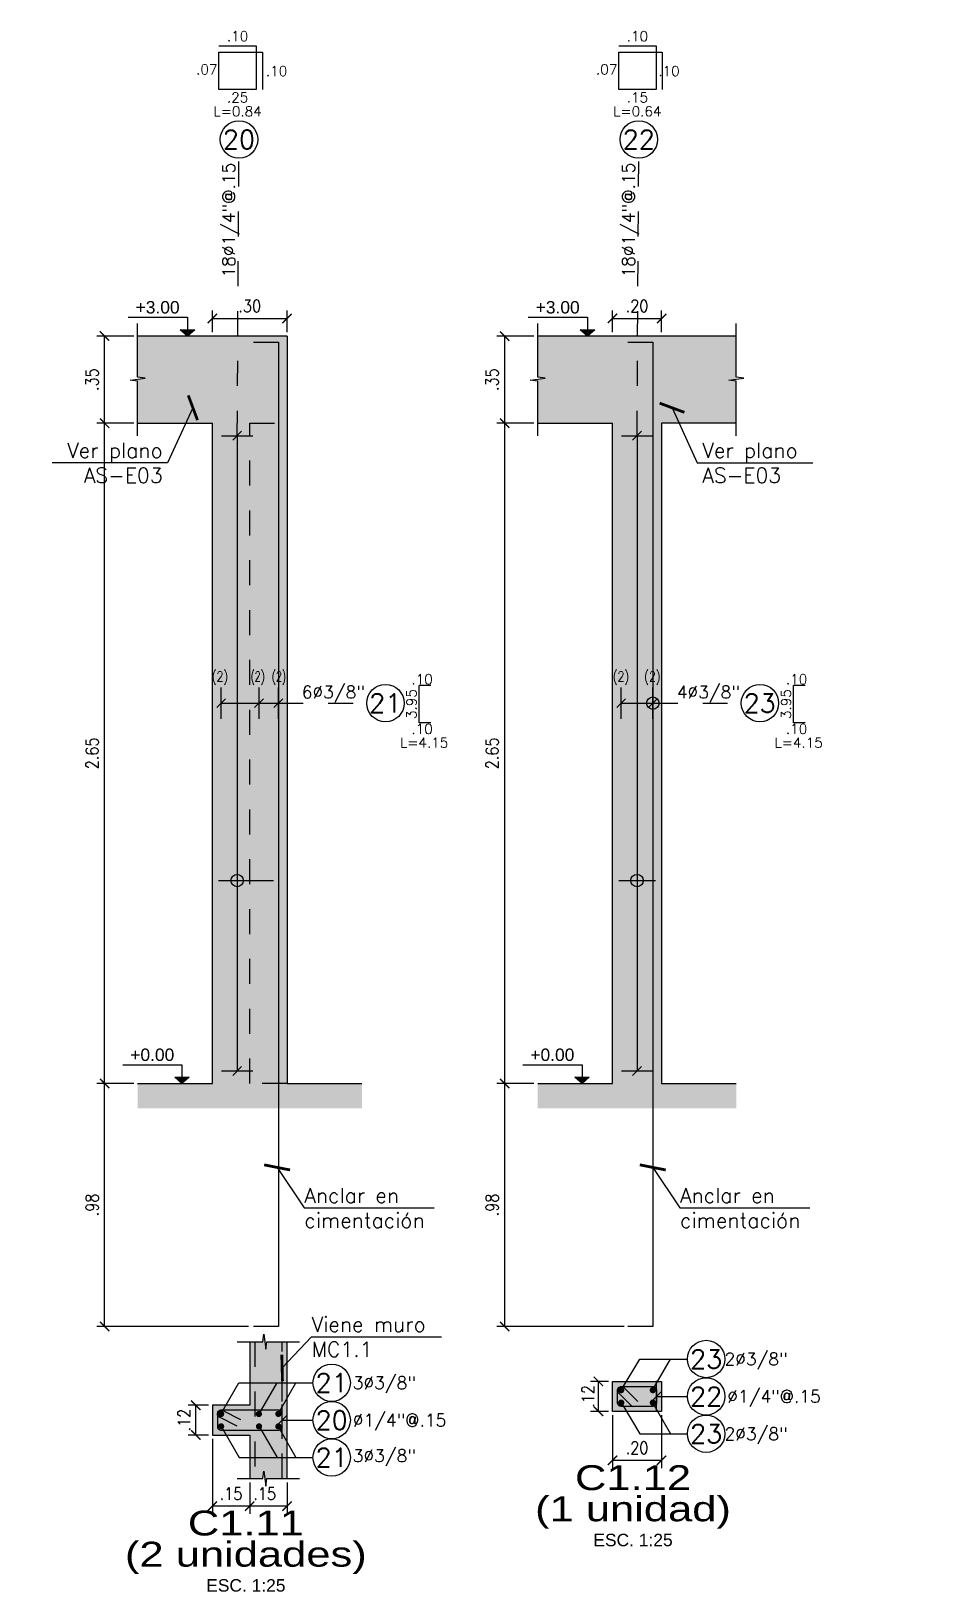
# Model space of a CAD drawing. Header units: millimetres. Extents: x -4.2 to 48.5, y -2.4 to 11.4.
# Drawn here: x 44.86 to 48.52, y 4.52 to 10.78 of the extents above; entities that cross this region are included whole.
import ezdxf
from ezdxf.enums import TextEntityAlignment as Align

# ---------------------------------------------------------------- set-up
doc = ezdxf.new("R2010")
doc.units = ezdxf.units.MM
doc.header["$LTSCALE"] = 0.05
doc.linetypes.add('DOT2', pattern=[3.175, 0, -3.175])
doc.linetypes.add('HIDDEN2', pattern=[4.7625, 3.175, -1.5875])
for name, color, linetype in [('ACHURADO', 1, 'Continuous'), ('ACOTADO', 2, 'Continuous'), ('CANT_INVIS', 2, 'HIDDEN2'), ('CONT_CORTE', 4, 'Continuous'), ('TEXTO_REFUERZO', 3, 'Continuous'), ('TITULOS', 1, 'Continuous'), ('TXT_IND', 2, 'Continuous')]:
    doc.layers.add(name, color=color, linetype=linetype)
doc.styles.add('ACOTAMIENTOS', font='romans.shx', dxfattribs={"width": 0.85})
doc.styles.add('ARIAL', font='arial.ttf')
doc.styles.get("Standard").update_dxf_attribs({"font": 'romans.shx'})
doc.dimstyles.new('ACOTA_25', dxfattribs={"dimscale": 0.025, "dimtxt": 2, "dimasz": 1.5, "dimexe": 1.25, "dimexo": 0.625, "dimgap": 1, "dimtad": 1, "dimzin": 4, "dimdsep": 46, "dimtxsty": 'ACOTAMIENTOS', "dimblk1": 'ARCHTICK', "dimblk2": 'ARCHTICK', "dimsah": 1, "dimcen": 1.5, "dimclrd": 1, "dimclre": 1, "dimclrt": 256, "dimadec": 0, "dimazin": 0, "dimtfac": 1, "dimtofl": 0, "dimtmove": 2, "dimatfit": 3, "dimldrblk": 'ARCHTICK', "dimfxl": 0, "dimtolj": 1, "dimtzin": 0, "dimarcsym": 0})

# ---------------------------------------------------------------- blocks, each defined once
blk = doc.blocks.new('_ARCHTICK')
at = {"color": 0, "linetype": 'ByBlock', "const_width": 0.15}
blk.add_lwpolyline([(-0.5, -0.5), (0.5, 0.5)], dxfattribs=at)
blk = doc.blocks.new('COTA25')
at = {"layer": 'TEXTO_REFUERZO'}
blk.add_line((-0.0177, -0.0177), (0.0177, 0.0177), dxfattribs=at)
at = {"layer": 'TEXTO_REFUERZO', "color": 1}
blk.add_line((0, -0.0625), (0, 0.0625), dxfattribs=at)
blk = doc.blocks.new('*D96')
at = {"layer": 'ACOTADO', "color": 1, "lineweight": -2}
for p, q in [((45.7326, 4.958), (45.7326, 4.8317)), ((45.8826, 4.958), (45.8826, 4.8317)), ((45.8826, 4.863), (45.7326, 4.863))]:
    blk.add_line(p, q, dxfattribs=at)
at = {"layer": 'DEFPOINTS', "color": 0}
for p in [(45.7326, 4.9736), (45.8826, 4.9736), (45.7326, 4.863)]:
    blk.add_point(p, dxfattribs=at)
at = {"layer": 'ACOTADO', "color": 1, "lineweight": -2, "xscale": 0.03750000000000001, "yscale": 0.03750000000000001, "zscale": 0.03750000000000001, "rotation": 180}
blk.add_blockref('_ARCHTICK', (45.7326, 4.863), dxfattribs=at)
at = {"layer": 'ACOTADO', "color": 1, "lineweight": -2, "xscale": 0.03750000000000001, "yscale": 0.03750000000000001, "zscale": 0.03750000000000001}
blk.add_blockref('_ARCHTICK', (45.8826, 4.863), dxfattribs=at)
at = {"layer": 'ACOTADO', "insert": (45.7926, 4.913), "char_height": 0.05, "attachment_point": 5, "style": 'ACOTAMIENTOS'}
blk.add_mtext('\\A1;.15', dxfattribs=at)
blk = doc.blocks.new('*D72')
at = {"layer": 'ACOTADO', "color": 1, "lineweight": -2}
for p, q in [((45.5826, 5.1324), (45.5826, 4.8317)), ((45.7326, 4.958), (45.7326, 4.8317)), ((45.7326, 4.863), (45.5826, 4.863))]:
    blk.add_line(p, q, dxfattribs=at)
at = {"layer": 'DEFPOINTS', "color": 0}
for p in [(45.5826, 5.148), (45.7326, 4.9736), (45.5826, 4.863)]:
    blk.add_point(p, dxfattribs=at)
at = {"layer": 'ACOTADO', "color": 1, "lineweight": -2, "xscale": 0.03750000000000001, "yscale": 0.03750000000000001, "zscale": 0.03750000000000001, "rotation": 180}
blk.add_blockref('_ARCHTICK', (45.5826, 4.863), dxfattribs=at)
at = {"layer": 'ACOTADO', "color": 1, "lineweight": -2, "xscale": 0.03750000000000001, "yscale": 0.03750000000000001, "zscale": 0.03750000000000001}
blk.add_blockref('_ARCHTICK', (45.7326, 4.863), dxfattribs=at)
at = {"layer": 'ACOTADO', "insert": (45.6576, 4.913), "char_height": 0.05, "attachment_point": 5, "style": 'ACOTAMIENTOS'}
blk.add_mtext('\\A1;.15', dxfattribs=at)
blk = doc.blocks.new('*D73')
at = {"layer": 'ACOTADO', "color": 1, "lineweight": -2}
for p, q in [((45.567, 5.268), (45.4848, 5.268)), ((45.5161, 5.148), (45.5161, 5.268)), ((45.567, 5.148), (45.4848, 5.148))]:
    blk.add_line(p, q, dxfattribs=at)
at = {"layer": 'DEFPOINTS', "color": 0}
for p in [(45.5161, 5.268), (45.5826, 5.268), (45.5826, 5.148)]:
    blk.add_point(p, dxfattribs=at)
at = {"layer": 'ACOTADO', "color": 1, "lineweight": -2, "xscale": 0.03750000000000001, "yscale": 0.03750000000000001, "zscale": 0.03750000000000001}
for p, rotation in [((45.5161, 5.268), 90), ((45.5161, 5.148), 270)]:
    blk.add_blockref('_ARCHTICK', p, dxfattribs=dict(at, rotation=rotation))
at = {"layer": 'ACOTADO', "insert": (45.4689, 5.208), "char_height": 0.05, "attachment_point": 5, "rotation": 90, "style": 'ACOTAMIENTOS'}
blk.add_mtext('\\A1;.12', dxfattribs=at)
blk = doc.blocks.new('Titulos')
at = {"layer": 'TITULOS', "color": 1, "style": 'ARIAL', "width": 1.25}
blk.add_attdef('TITULO_1', text='', height=0.2, dxfattribs=at).set_placement((0, 0.25), align=Align.MIDDLE_CENTER)
at = {"layer": 'TITULOS', "style": 'ARIAL', "width": 1.25}
blk.add_attdef('TITULO_2', text='', height=0.2, dxfattribs=at).set_placement((0, 0), align=Align.MIDDLE_CENTER)
at = {"layer": 'TITULOS', "color": 2, "width": 1.25}
for tag, p in [('ESCALA_1', (0, -0.25)), ('ESCALA_2', (0, -0.408))]:
    blk.add_attdef(tag, text='', height=0.1, dxfattribs=at).set_placement(p, align=Align.MIDDLE_CENTER)
blk = doc.blocks.new('*D74')
at = {"layer": 'ACOTADO', "color": 1, "lineweight": -2}
for p, q in [((45.267, 9.2091), (45.1186, 9.2091)), ((45.1499, 6.5591), (45.1499, 9.2091)), ((45.267, 6.5591), (45.1186, 6.5591))]:
    blk.add_line(p, q, dxfattribs=at)
at = {"layer": 'DEFPOINTS', "color": 0}
for p in [(45.1499, 9.2091), (45.2826, 9.2091), (45.2826, 6.5591)]:
    blk.add_point(p, dxfattribs=at)
at = {"layer": 'ACOTADO', "color": 1, "lineweight": -2, "xscale": 0.03750000000000001, "yscale": 0.03750000000000001, "zscale": 0.03750000000000001}
for p, rotation in [((45.1499, 9.2091), 90), ((45.1499, 6.5591), 270)]:
    blk.add_blockref('_ARCHTICK', p, dxfattribs=dict(at, rotation=rotation))
at = {"layer": 'ACOTADO', "insert": (45.0999, 7.8841), "char_height": 0.05, "attachment_point": 5, "rotation": 90, "style": 'ACOTAMIENTOS'}
blk.add_mtext('\\A1;2.65', dxfattribs=at)
blk = doc.blocks.new('*D75')
at = {"layer": 'ACOTADO', "color": 1, "lineweight": -2}
for p, q in [((45.267, 9.5591), (45.1186, 9.5591)), ((45.1499, 9.2091), (45.1499, 9.5591)), ((45.267, 9.2091), (45.1186, 9.2091))]:
    blk.add_line(p, q, dxfattribs=at)
at = {"layer": 'DEFPOINTS', "color": 0}
for p in [(45.1499, 9.5591), (45.2826, 9.5591), (45.2826, 9.2091)]:
    blk.add_point(p, dxfattribs=at)
at = {"layer": 'ACOTADO', "color": 1, "lineweight": -2, "xscale": 0.03750000000000001, "yscale": 0.03750000000000001, "zscale": 0.03750000000000001}
for p, rotation in [((45.1499, 9.5591), 90), ((45.1499, 9.2091), 270)]:
    blk.add_blockref('_ARCHTICK', p, dxfattribs=dict(at, rotation=rotation))
at = {"layer": 'ACOTADO', "insert": (45.0999, 9.3841), "char_height": 0.05, "attachment_point": 5, "rotation": 90, "style": 'ACOTAMIENTOS'}
blk.add_mtext('\\A1;.35', dxfattribs=at)
blk = doc.blocks.new('*D76')
at = {"layer": 'ACOTADO', "color": 1, "lineweight": -2}
for p, q in [((45.267, 6.5591), (45.1186, 6.5591)), ((45.1499, 5.5841), (45.1499, 6.5591)), ((45.727, 5.5841), (45.1186, 5.5841))]:
    blk.add_line(p, q, dxfattribs=at)
at = {"layer": 'DEFPOINTS', "color": 0}
for p in [(45.1499, 6.5591), (45.2826, 6.5591), (45.7426, 5.5841)]:
    blk.add_point(p, dxfattribs=at)
at = {"layer": 'ACOTADO', "color": 1, "lineweight": -2, "xscale": 0.03750000000000001, "yscale": 0.03750000000000001, "zscale": 0.03750000000000001}
for p, rotation in [((45.1499, 6.5591), 90), ((45.1499, 5.5841), 270)]:
    blk.add_blockref('_ARCHTICK', p, dxfattribs=dict(at, rotation=rotation))
at = {"layer": 'ACOTADO', "insert": (45.0999, 6.0716), "char_height": 0.05, "attachment_point": 5, "rotation": 90, "style": 'ACOTAMIENTOS'}
blk.add_mtext('\\A1;.98', dxfattribs=at)
blk = doc.blocks.new('*D77')
at = {"layer": 'ACOTADO', "color": 1, "linetype": 'HIDDEN2', "lineweight": -2}
for p, q in [((45.5826, 9.5747), (45.5826, 9.6609)), ((45.8826, 9.5747), (45.8826, 9.6609))]:
    blk.add_line(p, q, dxfattribs=at)
at = {"layer": 'ACOTADO', "color": 1, "lineweight": -2}
blk.add_line((45.5826, 9.6296), (45.8826, 9.6296), dxfattribs=at)
at = {"layer": 'DEFPOINTS', "color": 0}
for p in [(45.8826, 9.6296), (45.5826, 9.5591), (45.8826, 9.5591)]:
    blk.add_point(p, dxfattribs=at)
at = {"layer": 'ACOTADO', "color": 1, "lineweight": -2, "xscale": 0.03750000000000001, "yscale": 0.03750000000000001, "zscale": 0.03750000000000001, "rotation": 180}
blk.add_blockref('_ARCHTICK', (45.5826, 9.6296), dxfattribs=at)
at = {"layer": 'ACOTADO', "color": 1, "lineweight": -2, "xscale": 0.03750000000000001, "yscale": 0.03750000000000001, "zscale": 0.03750000000000001}
blk.add_blockref('_ARCHTICK', (45.8826, 9.6296), dxfattribs=at)
at = {"layer": 'ACOTADO', "insert": (45.7326, 9.6796), "char_height": 0.05, "attachment_point": 5, "style": 'ACOTAMIENTOS'}
blk.add_mtext('\\A1;.30', dxfattribs=at)
blk = doc.blocks.new('Nivel-elev')
at = {"layer": 'TXT_IND'}
blk.add_hatch(color=1, dxfattribs=at).paths.add_polyline_path([(-0.058, 0.051), (0.058, 0.051), (0, 0)])
for p, q in [((0, 0), (-0.058, 0.051)), ((-0.058, 0.051), (0.058, 0.051)), ((0.058, 0.051), (0, 0))]:
    blk.add_line(p, q, dxfattribs=at)
blk.add_lwpolyline([(-0.476, 0.151), (0, 0.151), (0, 0.051)], dxfattribs=at)
blk.add_attdef('+2.85', (-0.476, 0.171), '', height=0.0975, dxfattribs=at)
blk = doc.blocks.new('*D64')
at = {"layer": 'ACOTADO', "color": 1, "lineweight": -2}
for p, q in [((46.873, 9.2091), (46.7246, 9.2091)), ((46.7559, 6.5591), (46.7559, 9.2091)), ((46.873, 6.5591), (46.7246, 6.5591))]:
    blk.add_line(p, q, dxfattribs=at)
at = {"layer": 'DEFPOINTS', "color": 0}
for p in [(46.7559, 9.2091), (46.8886, 9.2091), (46.8886, 6.5591)]:
    blk.add_point(p, dxfattribs=at)
at = {"layer": 'ACOTADO', "color": 1, "lineweight": -2, "xscale": 0.03750000000000001, "yscale": 0.03750000000000001, "zscale": 0.03750000000000001}
for p, rotation in [((46.7559, 9.2091), 90), ((46.7559, 6.5591), 270)]:
    blk.add_blockref('_ARCHTICK', p, dxfattribs=dict(at, rotation=rotation))
at = {"layer": 'ACOTADO', "insert": (46.7059, 7.8841), "char_height": 0.05, "attachment_point": 5, "rotation": 90, "style": 'ACOTAMIENTOS'}
blk.add_mtext('\\A1;2.65', dxfattribs=at)
blk = doc.blocks.new('*D65')
at = {"layer": 'ACOTADO', "color": 1, "lineweight": -2}
for p, q in [((46.873, 9.5591), (46.7246, 9.5591)), ((46.7559, 9.2091), (46.7559, 9.5591)), ((46.873, 9.2091), (46.7246, 9.2091))]:
    blk.add_line(p, q, dxfattribs=at)
at = {"layer": 'DEFPOINTS', "color": 0}
for p in [(46.7559, 9.5591), (46.8886, 9.5591), (46.8886, 9.2091)]:
    blk.add_point(p, dxfattribs=at)
at = {"layer": 'ACOTADO', "color": 1, "lineweight": -2, "xscale": 0.03750000000000001, "yscale": 0.03750000000000001, "zscale": 0.03750000000000001}
for p, rotation in [((46.7559, 9.5591), 90), ((46.7559, 9.2091), 270)]:
    blk.add_blockref('_ARCHTICK', p, dxfattribs=dict(at, rotation=rotation))
at = {"layer": 'ACOTADO', "insert": (46.7059, 9.3841), "char_height": 0.05, "attachment_point": 5, "rotation": 90, "style": 'ACOTAMIENTOS'}
blk.add_mtext('\\A1;.35', dxfattribs=at)
blk = doc.blocks.new('*D66')
at = {"layer": 'ACOTADO', "color": 1, "lineweight": -2}
for p, q in [((46.873, 6.5591), (46.7246, 6.5591)), ((46.7559, 5.5841), (46.7559, 6.5591)), ((47.2351, 5.5841), (46.7246, 5.5841))]:
    blk.add_line(p, q, dxfattribs=at)
at = {"layer": 'DEFPOINTS', "color": 0}
for p in [(46.7559, 6.5591), (46.8886, 6.5591), (47.2508, 5.5841)]:
    blk.add_point(p, dxfattribs=at)
at = {"layer": 'ACOTADO', "color": 1, "lineweight": -2, "xscale": 0.03750000000000001, "yscale": 0.03750000000000001, "zscale": 0.03750000000000001}
for p, rotation in [((46.7559, 6.5591), 90), ((46.7559, 5.5841), 270)]:
    blk.add_blockref('_ARCHTICK', p, dxfattribs=dict(at, rotation=rotation))
at = {"layer": 'ACOTADO', "insert": (46.7059, 6.0716), "char_height": 0.05, "attachment_point": 5, "rotation": 90, "style": 'ACOTAMIENTOS'}
blk.add_mtext('\\A1;.98', dxfattribs=at)
blk = doc.blocks.new('*D67')
at = {"layer": 'ACOTADO', "color": 1, "linetype": 'HIDDEN2', "lineweight": -2}
for p, q in [((47.1886, 9.5747), (47.1886, 9.6609)), ((47.3858, 9.5747), (47.3858, 9.6609))]:
    blk.add_line(p, q, dxfattribs=at)
at = {"layer": 'ACOTADO', "color": 1, "lineweight": -2}
blk.add_line((47.1886, 9.6296), (47.3858, 9.6296), dxfattribs=at)
at = {"layer": 'DEFPOINTS', "color": 0}
for p in [(47.3858, 9.6296), (47.1886, 9.5591), (47.3858, 9.5591)]:
    blk.add_point(p, dxfattribs=at)
at = {"layer": 'ACOTADO', "color": 1, "lineweight": -2, "xscale": 0.03750000000000001, "yscale": 0.03750000000000001, "zscale": 0.03750000000000001, "rotation": 180}
blk.add_blockref('_ARCHTICK', (47.1886, 9.6296), dxfattribs=at)
at = {"layer": 'ACOTADO', "color": 1, "lineweight": -2, "xscale": 0.03750000000000001, "yscale": 0.03750000000000001, "zscale": 0.03750000000000001}
blk.add_blockref('_ARCHTICK', (47.3858, 9.6296), dxfattribs=at)
at = {"layer": 'ACOTADO', "insert": (47.2872, 9.6796), "char_height": 0.05, "attachment_point": 5, "style": 'ACOTAMIENTOS'}
blk.add_mtext('\\A1;.20', dxfattribs=at)
blk = doc.blocks.new('*D68')
at = {"layer": 'ACOTADO', "color": 1, "lineweight": -2}
for p, q in [((47.173, 5.3634), (47.101, 5.3634)), ((47.1323, 5.2434), (47.1323, 5.3634)), ((47.173, 5.2434), (47.101, 5.2434))]:
    blk.add_line(p, q, dxfattribs=at)
at = {"layer": 'DEFPOINTS', "color": 0}
for p in [(47.1323, 5.3634), (47.1886, 5.3634), (47.1886, 5.2434)]:
    blk.add_point(p, dxfattribs=at)
at = {"layer": 'ACOTADO', "color": 1, "lineweight": -2, "xscale": 0.03750000000000001, "yscale": 0.03750000000000001, "zscale": 0.03750000000000001}
for p, rotation in [((47.1323, 5.3634), 90), ((47.1323, 5.2434), 270)]:
    blk.add_blockref('_ARCHTICK', p, dxfattribs=dict(at, rotation=rotation))
at = {"layer": 'ACOTADO', "insert": (47.0904, 5.3034), "char_height": 0.05, "attachment_point": 5, "rotation": 90, "style": 'ACOTAMIENTOS'}
blk.add_mtext('\\A1;.12', dxfattribs=at)
blk = doc.blocks.new('*D69')
at = {"layer": 'ACOTADO', "color": 1, "lineweight": -2}
for p, q in [((47.1886, 5.2278), (47.1886, 5.0158)), ((47.3858, 5.2278), (47.3858, 5.0158)), ((47.1886, 5.047), (47.3858, 5.047))]:
    blk.add_line(p, q, dxfattribs=at)
at = {"layer": 'DEFPOINTS', "color": 0}
for p in [(47.1886, 5.2434), (47.3858, 5.2434), (47.3858, 5.047)]:
    blk.add_point(p, dxfattribs=at)
at = {"layer": 'ACOTADO', "color": 1, "lineweight": -2, "xscale": 0.03750000000000001, "yscale": 0.03750000000000001, "zscale": 0.03750000000000001, "rotation": 180}
blk.add_blockref('_ARCHTICK', (47.1886, 5.047), dxfattribs=at)
at = {"layer": 'ACOTADO', "color": 1, "lineweight": -2, "xscale": 0.03750000000000001, "yscale": 0.03750000000000001, "zscale": 0.03750000000000001}
blk.add_blockref('_ARCHTICK', (47.3858, 5.047), dxfattribs=at)
at = {"layer": 'ACOTADO', "insert": (47.2872, 5.097), "char_height": 0.05, "attachment_point": 5, "style": 'ACOTAMIENTOS'}
blk.add_mtext('\\A1;.20', dxfattribs=at)

msp = doc.modelspace()

# ---------------------------------------------------------------- hatches: boundary and pattern name
at = {"layer": 'ACHURADO', "ltscale": 0.2}
h = msp.add_hatch(color=254, dxfattribs=at)
h.dxf.hatch_style = 1
h.paths.add_polyline_path([(45.8826, 9.5591), (45.2826, 9.5591), (45.2826, 9.3933), (45.3126, 9.3893), (45.2826, 9.3853), (45.2826, 9.2091), (45.5826, 9.2091), (45.5826, 6.5591), (45.2826, 6.5591), (45.2826, 6.4591), (46.1826, 6.4591), (46.1826, 6.5591), (45.8826, 6.5591)])
h = msp.add_hatch(color=254, dxfattribs=at)
h.dxf.hatch_style = 1
h.paths.add_polyline_path([(47.6858, 9.3773), (47.6558, 9.3813), (47.6858, 9.3853), (47.6858, 9.5591), (46.8886, 9.5591), (46.8886, 9.3933), (46.9186, 9.3893), (46.8886, 9.3853), (46.8886, 9.2091), (47.1886, 9.2091), (47.1886, 6.5591), (46.8886, 6.5591), (46.8886, 6.4591), (47.6858, 6.4591), (47.6858, 6.5591), (47.3858, 6.5591), (47.3858, 9.2091), (47.6858, 9.2091)])
h = msp.add_hatch(color=254, dxfattribs=at)
h.dxf.hatch_style = 1
h.paths.add_polyline_path([(45.8826, 5.5226), (45.8006, 5.5226), (45.7966, 5.4926), (45.7886, 5.5526), (45.7846, 5.5226), (45.7326, 5.5226), (45.7326, 5.268), (45.5826, 5.268), (45.5826, 5.148), (45.7326, 5.148), (45.7326, 4.9736), (45.7846, 4.9736), (45.7886, 5.0036), (45.7966, 4.9436), (45.8006, 4.9736), (45.8826, 4.9736), (45.8826, 5.133), (45.8826, 5.283)])
h = msp.add_hatch(color=254, dxfattribs=at)
h.dxf.hatch_style = 1
h.paths.add_polyline_path([(47.3858, 5.3634), (47.1886, 5.3634), (47.1886, 5.2434), (47.3858, 5.2434)])

# ---------------------------------------------------------------- linework, layer by layer
at = {"layer": 'CANT_INVIS', "ltscale": 0.3}
msp.add_line((45.7526, 5.5226), (45.7526, 4.9736), dxfattribs=at)
for points in [[(45.8826, 6.5591), (45.7326, 6.5591), (45.7326, 9.2091), (45.8826, 9.2091)], [(45.8626, 4.9736), (45.8626, 5.133), (45.8626, 5.283), (45.8626, 5.5226)]]:
    msp.add_lwpolyline(points, dxfattribs=at)
at = {"layer": 'CONT_CORTE'}
for p, q in [((45.8826, 9.5591), (45.8826, 6.5591)), ((45.2826, 9.2091), (45.5826, 9.2091)), ((45.5826, 6.5591), (45.5826, 9.2091)), ((46.8886, 9.2091), (47.1886, 9.2091)), ((47.1886, 6.5591), (47.1886, 9.2091)), ((47.3858, 9.2091), (47.3858, 6.5591)), ((47.6858, 9.2091), (47.3858, 9.2091)), ((45.2826, 6.5591), (45.5826, 6.5591)), ((45.8826, 6.5591), (46.1826, 6.5591)), ((46.8886, 6.5591), (47.1886, 6.5591)), ((47.3858, 6.5591), (47.6858, 6.5591))]:
    msp.add_line(p, q, dxfattribs=at)
at = {"layer": 'CONT_CORTE', "color": 1}
for points in [[(45.2826, 9.1591), (45.2826, 9.3773), (45.2526, 9.3813), (45.3126, 9.3893), (45.2826, 9.3933), (45.2826, 9.6091)], [(46.8886, 9.1591), (46.8886, 9.3773), (46.8586, 9.3813), (46.9186, 9.3893), (46.8886, 9.3933), (46.8886, 9.6091)], [(47.6858, 9.1591), (47.6858, 9.3773), (47.6558, 9.3813), (47.7158, 9.3893), (47.6858, 9.3933), (47.6858, 9.6091)], [(45.6826, 5.5226), (45.7846, 5.5226), (45.7886, 5.5526), (45.7966, 5.4926), (45.8006, 5.5226), (45.9326, 5.5226)], [(45.6826, 4.9736), (45.7846, 4.9736), (45.7886, 5.0036), (45.7966, 4.9436), (45.8006, 4.9736), (45.9326, 4.9736)]]:
    msp.add_lwpolyline(points, dxfattribs=at)
at = {"layer": 'CONT_CORTE'}
for points in [[(45.8826, 9.5591), (45.2826, 9.5591)], [(47.6858, 9.5591), (46.8886, 9.5591)], [(45.7326, 5.5226), (45.7326, 5.268), (45.5826, 5.268), (45.5826, 5.148), (45.7326, 5.148), (45.7326, 4.9736)], [(45.8826, 4.9736), (45.8826, 5.133), (45.8826, 5.283), (45.8826, 5.5226)]]:
    msp.add_lwpolyline(points, dxfattribs=at)
msp.add_lwpolyline([(47.1886, 5.2434), (47.1886, 5.3634), (47.3858, 5.3634), (47.3858, 5.2434)], close=True, dxfattribs=at)
at = {"layer": 'TEXTO_REFUERZO', "color": 3, "linetype": 'DOT2', "ltscale": 0.25}
for p, q in [((45.6823, 9.1591), (45.6894, 10.2725)), ((47.2872, 9.1591), (47.2942, 10.2725))]:
    msp.add_line(p, q, dxfattribs=at)
at = {"layer": 'TEXTO_REFUERZO', "color": 1}
for p, q in [((45.6823, 9.1591), (45.6823, 6.6094)), ((47.2872, 9.1591), (47.2872, 6.6094)), ((45.6176, 8.0857), (45.8476, 8.0857)), ((47.2236, 8.0857), (47.3508, 8.0857)), ((47.3658, 5.3034), (47.4896, 5.3034)), ((45.8626, 5.208), (45.9864, 5.208))]:
    msp.add_line(p, q, dxfattribs=at)
at = {"layer": 'TEXTO_REFUERZO', "color": 5, "linetype": 'Continuous'}
for p, q in [((45.6076, 7.3736), (45.8276, 7.3736)), ((47.2136, 7.3736), (47.3608, 7.3736))]:
    msp.add_line(p, q, dxfattribs=at)
for points in [[(45.6089, 10.7235), (45.7589, 10.7235), (45.7589, 10.5485), (45.6089, 10.5485), (45.6089, 10.6985), (45.7839, 10.6985), (45.7839, 10.5485)], [(47.2137, 10.7235), (47.3637, 10.7235), (47.3637, 10.5485), (47.2137, 10.5485), (47.2137, 10.6985), (47.3887, 10.6985), (47.3887, 10.5485)], [(46.4594, 8.0069), (46.4122, 8.0069), (46.4122, 8.1569), (46.4122, 8.1569)], [(46.4594, 8.1569), (46.4122, 8.1569)], [(47.9626, 8.0069), (47.9154, 8.0069), (47.9154, 8.1569), (47.9154, 8.1569)], [(47.9626, 8.1569), (47.9154, 8.1569)]]:
    msp.add_lwpolyline(points, dxfattribs=at)
at = {"layer": 'TEXTO_REFUERZO', "color": 5}
for points in [[(45.7476, 9.5341), (45.8476, 9.5341), (45.8476, 5.5841), (45.7476, 5.5841)], [(47.2508, 9.5341), (47.3508, 9.5341), (47.3508, 5.5841), (47.2508, 5.5841)]]:
    msp.add_lwpolyline(points, dxfattribs=at)
at = {"layer": 'TEXTO_REFUERZO', "color": 1}
for points in [[(47.2234, 5.3284), (47.2984, 5.4534), (47.4896, 5.4534)], [(47.3493, 5.3284), (47.4214, 5.4534)], [(45.6143, 5.2281), (45.6893, 5.358), (45.9864, 5.358)], [(45.7699, 5.233), (45.8421, 5.358)], [(45.8461, 5.233), (45.9182, 5.358)], [(47.2234, 5.2784), (47.2984, 5.1534), (47.4896, 5.1534)], [(47.3493, 5.2784), (47.4214, 5.1534)], [(45.6155, 5.1879), (45.6905, 5.058), (45.9864, 5.058)], [(45.7704, 5.183), (45.8426, 5.058)], [(45.8461, 5.183), (45.9182, 5.058)]]:
    msp.add_lwpolyline(points, dxfattribs=at)
at = {"layer": 'TEXTO_REFUERZO', "color": 5}
for points in [[(47.2086, 5.2784), (47.2086, 5.3284, -0.414214), (47.2236, 5.3434), (47.3508, 5.3434, -0.414214), (47.3658, 5.3284), (47.3658, 5.2784, -0.414214), (47.3508, 5.2634), (47.2236, 5.2634, -0.414214)], [(45.6176, 5.168), (45.8476, 5.168, 0.414214), (45.8626, 5.183), (45.8626, 5.233, 0.414214), (45.8476, 5.248), (45.6176, 5.248, 0.414214), (45.6026, 5.233), (45.6026, 5.183, 0.414214)]]:
    msp.add_lwpolyline(points, format="xyb", close=True, dxfattribs=at)
for points in [[(47.2696, 5.2612), (47.213, 5.3178, -1), (47.2342, 5.339), (47.2908, 5.2824)], [(45.6828, 5.1844), (45.611, 5.2196, -1), (45.6242, 5.2465), (45.6961, 5.2113)]]:
    msp.add_lwpolyline(points, format="xyb", dxfattribs=at)
at = {"layer": 'TEXTO_REFUERZO', "color": 1, "const_width": 0.0125}
for points in [[(47.2174, 5.3284, 1), (47.2299, 5.3284, 1)], [(47.357, 5.3284, -1), (47.3445, 5.3284, -1)], [(47.2174, 5.2784, -1), (47.2299, 5.2784, -1)], [(47.357, 5.2784, 1), (47.3445, 5.2784, 1)], [(45.6114, 5.233, 1), (45.6239, 5.233, 1)], [(45.7631, 5.233, 1), (45.7756, 5.233, 1)], [(45.8538, 5.233, -1), (45.8413, 5.233, -1)], [(45.6114, 5.183, -1), (45.6239, 5.183, -1)], [(45.7636, 5.183, -1), (45.7761, 5.183, -1)], [(45.8538, 5.183, 1), (45.8413, 5.183, 1)]]:
    msp.add_lwpolyline(points, format="xyb", close=True, dxfattribs=at)
at = {"layer": 'TEXTO_REFUERZO', "color": 3}
for centre, radius in [((45.6894, 10.3478), 0.0753), ((47.2942, 10.3478), 0.0753), ((46.2774, 8.0857), 0.075), ((47.7806, 8.0857), 0.075), ((47.5646, 5.4534), 0.075), ((46.0614, 5.358), 0.075), ((47.5646, 5.3034), 0.075), ((46.0614, 5.208), 0.075), ((47.5646, 5.1534), 0.075), ((46.0614, 5.058), 0.075)]:
    msp.add_circle(centre, radius, dxfattribs=at)
at = {"layer": 'TEXTO_REFUERZO', "color": 1}
for centre in [(47.3508, 8.0857), (45.6823, 7.3736), (47.2872, 7.3736)]:
    msp.add_circle(centre, 0.025, dxfattribs=at)
at = {"layer": 'TEXTO_REFUERZO', "color": 3, "linetype": 'DOT2', "ltscale": 0.25, "start_tangent": (1, 0), "end_tangent": (1, 0)}
for points in [[(45.8476, 8.0857), (46.2024, 8.0857)], [(47.3508, 8.0857), (47.7056, 8.0857)]]:
    msp.add_spline(points, degree=3, dxfattribs=at)

# ---------------------------------------------------------------- block references
at = {"xscale": -1, "rotation": 270}
for p in [(45.6823, 9.1591), (47.2872, 9.1591), (45.6823, 6.6094), (47.2872, 6.6094)]:
    msp.add_blockref('COTA25', p, dxfattribs=at)
at = {"layer": 'TEXTO_REFUERZO', "color": 1, "linetype": 'Continuous'}
for p in [(45.6176, 8.0857), (45.7699, 8.0857), (45.8476, 8.0857), (47.2236, 8.0857), (47.3508, 8.0857)]:
    msp.add_blockref('COTA25', p, dxfattribs=at)
at = {"layer": 'TEXTO_REFUERZO', "color": 5}
for p in [(47.3658, 5.3034), (45.8626, 5.208)]:
    msp.add_blockref('COTA25', p, dxfattribs=at)
at = {"layer": 'TITULOS'}
ref = msp.add_blockref('Titulos', (47.2711, 4.8522), dxfattribs=dict(at, xscale=0.5, yscale=0.5, zscale=0.5))
ref.add_attrib('TITULO_1', 'C1.12', dxfattribs={"color": 1, "height": 0.1, "style": 'ARIAL', "width": 1.25}).set_placement((47.2711, 4.9772), align=Align.MIDDLE_CENTER)
ref.add_attrib('TITULO_2', '(1 unidad)', dxfattribs={"height": 0.1, "style": 'ARIAL', "width": 1.25}).set_placement((47.2711, 4.8522), align=Align.MIDDLE_CENTER)
ref.add_attrib('ESCALA_1', 'ESC. 1:25', dxfattribs={"color": 2, "height": 0.05, "style": 'ARIAL'}).set_placement((47.2711, 4.727), align=Align.MIDDLE_CENTER)
ref = msp.add_blockref('Titulos', (45.717, 4.6701), dxfattribs=dict(at, xscale=0.5, yscale=0.5, zscale=0.5))
ref.add_attrib('TITULO_1', 'C1.11', dxfattribs={"color": 1, "height": 0.1, "style": 'ARIAL', "width": 1.25}).set_placement((45.717, 4.7951), align=Align.MIDDLE_CENTER)
ref.add_attrib('TITULO_2', '(2 unidades)', dxfattribs={"height": 0.1, "style": 'ARIAL', "width": 1.25}).set_placement((45.717, 4.6701), align=Align.MIDDLE_CENTER)
ref.add_attrib('ESCALA_1', 'ESC. 1:25', dxfattribs={"color": 2, "height": 0.05, "style": 'ARIAL'}).set_placement((45.717, 4.5449), align=Align.MIDDLE_CENTER)
at = {"layer": 'TXT_IND'}
ref = msp.add_blockref('Nivel-elev', (45.4826, 9.5591), dxfattribs=dict(at, xscale=0.5, yscale=0.5, zscale=0.5))
ref.add_attrib('+2.85', '+3.00', dxfattribs={"height": 0.05, "style": 'ARIAL'}).set_placement((45.3628, 9.6345), align=Align.BOTTOM_CENTER)
ref = msp.add_blockref('Nivel-elev', (47.0886, 9.5591), dxfattribs=dict(at, xscale=0.5, yscale=0.5, zscale=0.5))
ref.add_attrib('+2.85', '+3.00', dxfattribs={"height": 0.05, "style": 'ARIAL'}).set_placement((46.9687, 9.6345), align=Align.BOTTOM_CENTER)
ref = msp.add_blockref('Nivel-elev', (45.4607, 6.5591), dxfattribs=dict(at, xscale=0.5, yscale=0.5, zscale=0.5))
ref.add_attrib('+2.85', '+0.00', dxfattribs={"height": 0.05, "style": 'ARIAL'}).set_placement((45.3414, 6.6345), align=Align.BOTTOM_CENTER)
ref = msp.add_blockref('Nivel-elev', (47.0667, 6.5591), dxfattribs=dict(at, xscale=0.5, yscale=0.5, zscale=0.5))
ref.add_attrib('+2.85', '+0.00', dxfattribs={"height": 0.05, "style": 'ARIAL'}).set_placement((46.9474, 6.6345), align=Align.BOTTOM_CENTER)

# ---------------------------------------------------------------- texts
at = {"layer": 'TEXTO_REFUERZO', "color": 2}
for s, p in [('.10', (45.6839, 10.7624)), ('.10', (47.2887, 10.7624)), ('.07', (45.5603, 10.6293)), ('.07', (47.1651, 10.6293)), ('.10', (45.8404, 10.6224)), ('.10', (47.4156, 10.6224)), ('.25', (45.6839, 10.5167)), ('.15', (47.2887, 10.5167)), ('L=0.84', (45.6839, 10.4609)), ('L=0.64', (47.2887, 10.4609))]:
    msp.add_text(s, height=0.04, dxfattribs=at).set_placement(p, align=Align.MIDDLE_CENTER)
at = {"layer": 'TEXTO_REFUERZO', "color": 3}
for s, p in [('20', (45.6894, 10.3478)), ('22', (47.2942, 10.3478)), ('21', (46.2764, 8.0857)), ('23', (47.7796, 8.0857)), ('23', (47.5646, 5.4534)), ('21', (46.0614, 5.358)), ('22', (47.5646, 5.3034)), ('20', (46.0614, 5.208)), ('23', (47.5646, 5.1534)), ('21', (46.0614, 5.058))]:
    msp.add_text(s, height=0.075, dxfattribs=at).set_placement(p, align=Align.MIDDLE_CENTER)
at = {"layer": 'TEXTO_REFUERZO', "color": 2}
for p in [(45.6882, 10.2546), (47.293, 10.2546)]:
    msp.add_text('18%%C1/4"@.15', height=0.05, rotation=90, dxfattribs=at).set_placement(p, align=Align.BOTTOM_RIGHT)
at = {"layer": 'TEXTO_REFUERZO', "color": 2, "linetype": 'Continuous'}
for width, p in [(0.8, (45.6461, 8.1611)), (0.7, (45.7936, 8.1611)), (0.7, (45.8787, 8.1611)), (0.8, (47.2559, 8.1611)), (0.8, (47.3819, 8.1611))]:
    msp.add_text('(2)', height=0.04, dxfattribs=dict(at, width=width)).set_placement(p, align=Align.BOTTOM_RIGHT)
at = {"layer": 'TEXTO_REFUERZO', "color": 2}
for s, p in [('6%%C3/8"', (45.9417, 8.1302)), ('4%%C3/8"', (47.4471, 8.1302)), ('2%%C3/8"', (47.6386, 5.4534)), ('3%%C3/8"', (46.1464, 5.358)), ('%%C1/4"@.15', (47.6496, 5.3034)), ('%%C1/4"@.15', (46.1464, 5.208)), ('2%%C3/8"', (47.6386, 5.1532)), ('3%%C3/8"', (46.1464, 5.0652))]:
    msp.add_text(s, height=0.05, dxfattribs=at).set_placement(p, align=Align.MIDDLE_LEFT)
at = {"layer": 'TEXTO_REFUERZO', "color": 2, "linetype": 'Continuous'}
for s, p in [('.10', (46.4245, 8.1815)), ('.10', (47.9277, 8.1815)), ('.10', (46.4245, 7.9824)), ('.10', (47.9277, 7.9824)), ('L=4.15', (46.4327, 7.9271)), ('L=4.15', (47.9359, 7.9271))]:
    msp.add_text(s, height=0.04, dxfattribs=at).set_placement(p, align=Align.MIDDLE_CENTER)
for p in [(46.3819, 8.0819), (47.8851, 8.0819)]:
    msp.add_text('3.95', height=0.04, rotation=90, dxfattribs=at).set_placement(p, align=Align.MIDDLE_CENTER)
at = {"layer": 'TXT_IND', "color": 4, "char_height": 0.06}
for s, insert, attachment_point in [('Ver plano\\PAS-E03', (45.3829, 9.0502), 6), ('Ver plano\\PAS-E03', (47.5491, 9.0502), 4), ('Anclar en \\Pcimentación', (45.9515, 6.0597), 4), ('Anclar en \\Pcimentación', (47.4596, 6.0597), 4), ('Viene muro\\PMC1.1', (45.9811, 5.5424), 4)]:
    msp.add_mtext(s, dxfattribs=dict(at, insert=insert, attachment_point=attachment_point))

# ---------------------------------------------------------------- dimensions: what is measured, and where the dimension line sits
at = {"layer": 'ACOTADO'}
for base, p1, p2, picture, middle in [((45.8826, 9.6296), (45.5826, 9.5591), (45.8826, 9.5591), '*D77', (45.7326, 9.6796)), ((47.3858, 9.6296), (47.1886, 9.5591), (47.3858, 9.5591), '*D67', (47.2872, 9.6796)), ((47.3858, 5.047), (47.1886, 5.2434), (47.3858, 5.2434), '*D69', (47.2872, 5.097)), ((45.5826, 4.863), (45.7326, 4.9736), (45.5826, 5.148), '*D72', (45.6576, 4.913))]:
    dim = msp.add_linear_dim(base=base, p1=p1, p2=p2, dimstyle='ACOTA_25', dxfattribs=at)
    dim.commit()
    dim.dimension.update_dxf_attribs({"geometry": picture, "text_midpoint": middle})
for base, p1, p2, picture, middle in [((45.1499, 9.5591), (45.2826, 9.2091), (45.2826, 9.5591), '*D75', (45.0999, 9.3841)), ((46.7559, 9.5591), (46.8886, 9.2091), (46.8886, 9.5591), '*D65', (46.7059, 9.3841)), ((45.1499, 9.2091), (45.2826, 6.5591), (45.2826, 9.2091), '*D74', (45.0999, 7.8841)), ((46.7559, 9.2091), (46.8886, 6.5591), (46.8886, 9.2091), '*D64', (46.7059, 7.8841)), ((45.1498962699, 6.5591125702), (45.7426189116, 5.5841125702), (45.2826191471, 6.5591125702), '*D76', (45.0998962699, 6.0716125702)), ((46.7558816382, 6.5591125702), (47.2507683641, 5.5841125702), (46.8886045154, 6.5591125702), '*D66', (46.7058816382, 6.0716125702))]:
    dim = msp.add_linear_dim(base=base, p1=p1, p2=p2, angle=90, dimstyle='ACOTA_25', dxfattribs=at)
    dim.commit()
    dim.dimension.update_dxf_attribs({"geometry": picture, "text_midpoint": middle})
for base, p1, p2, picture, middle in [((47.1323, 5.3634), (47.1886, 5.2434), (47.1886, 5.3634), '*D68', (47.0904, 5.3034)), ((45.5161, 5.268), (45.5826, 5.148), (45.5826, 5.268), '*D73', (45.4689, 5.208))]:
    dim = msp.add_linear_dim(base=base, p1=p1, p2=p2, angle=90, dimstyle='ACOTA_25', dxfattribs=at)
    dim.commit()
    dim.dimension.update_dxf_attribs({"geometry": picture, "text_midpoint": middle, "dimtype": 160})
dim = msp.add_linear_dim(base=(45.7326, 4.863), p1=(45.8826, 4.9736), p2=(45.7326, 4.9736), dimstyle='ACOTA_25', dxfattribs=at)
dim.commit()
dim.dimension.update_dxf_attribs({"geometry": '*D96', "text_midpoint": (45.7926, 4.913), "dimtype": 160})

# ---------------------------------------------------------------- leaders
at = {"layer": 'TXT_IND', "annotation_type": 0, "has_hookline": 1}
for points, hookline_direction, text_width in [([(44.2285, 9.2712), (44.3298, 9.0502), (44.7932, 9.0502)], 0, 0.4286), ([(45.5044, 9.2712), (45.4031, 9.0502), (44.9397, 9.0502)], 1, 0.4286), ([(47.4276, 9.2712), (47.5289, 9.0502), (47.9924, 9.0502)], 0, 0.4286), ([(44.1176, 6.2224), (44.2268, 6.0597), (44.7476, 6.0597)], 0, 0.5171), ([(45.8423, 6.2224), (45.9515, 6.0597), (46.4723, 6.0597)], 0, 0.5171), ([(47.3504, 6.2224), (47.4596, 6.0597), (47.9804, 6.0597)], 0, 0.5171), ([(45.8626, 5.4174), (45.9811, 5.5424), (46.5019, 5.5424)], 0, 0.5114)]:
    msp.add_leader(points, dimstyle='ACOTA_25', override={"dimasz": 3, "dimgap": 1, "dimtad": 0}, dxfattribs=dict(at, hookline_direction=hookline_direction, text_width=text_width))

doc.saveas('drawing.dxf')
